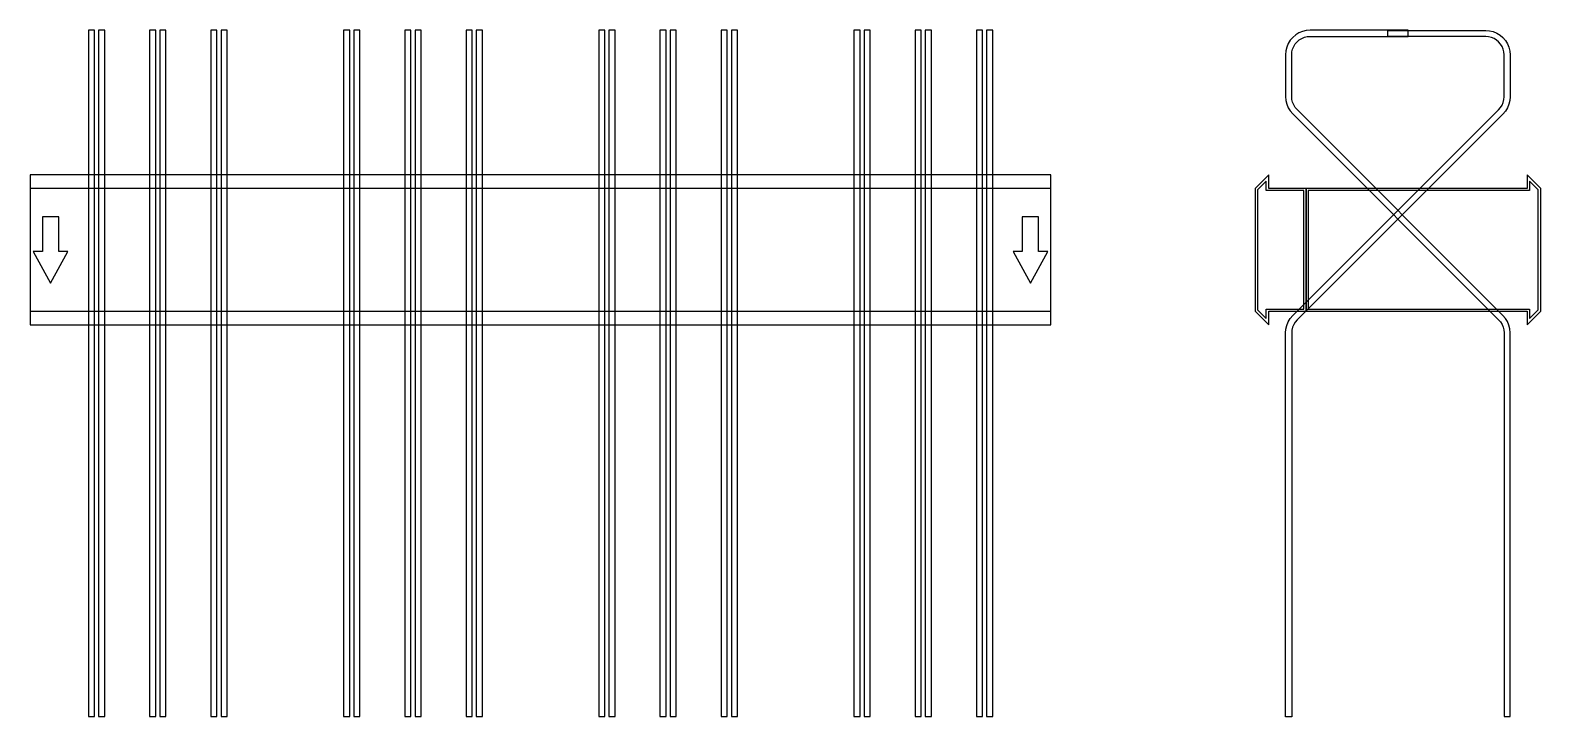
# Model space of a CAD drawing. Extents: x 0 to 1480, y -457 to 215.
import ezdxf

# ---------------------------------------------------------------- set-up
doc = ezdxf.new("R2010")
doc.units = 0
doc.layers.add('Halfen', color=7, linetype='CONTINUOUS')

msp = doc.modelspace()

# ---------------------------------------------------------------- linework, layer by layer
at = {"layer": 'Halfen', "color": 7}
for points in [[(63, -457.177), (63, 215.147), (57, 215.147), (57, -457.177)], [(73, -457.177), (73, 215.147), (67, 215.147), (67, -457.177)], [(123, -457.177), (123, 215.147), (117, 215.147), (117, -457.177)], [(133, -457.177), (133, 215.147), (127, 215.147), (127, -457.177)], [(183, -457.177), (183, 215.147), (177, 215.147), (177, -457.177)], [(193, -457.177), (193, 215.147), (187, 215.147), (187, -457.177)], [(313, -457.177), (313, 215.147), (307, 215.147), (307, -457.177)], [(323, -457.177), (323, 215.147), (317, 215.147), (317, -457.177)], [(373, -457.177), (373, 215.147), (367, 215.147), (367, -457.177)], [(383, -457.177), (383, 215.147), (377, 215.147), (377, -457.177)], [(433, -457.177), (433, 215.147), (427, 215.147), (427, -457.177)], [(443, -457.177), (443, 215.147), (437, 215.147), (437, -457.177)], [(563, -457.177), (563, 215.147), (557, 215.147), (557, -457.177)], [(573, -457.177), (573, 215.147), (567, 215.147), (567, -457.177)], [(623, -457.177), (623, 215.147), (617, 215.147), (617, -457.177)], [(633, -457.177), (633, 215.147), (627, 215.147), (627, -457.177)], [(683, -457.177), (683, 215.147), (677, 215.147), (677, -457.177)], [(693, -457.177), (693, 215.147), (687, 215.147), (687, -457.177)], [(813, -457.177), (813, 215.147), (807, 215.147), (807, -457.177)], [(823, -457.177), (823, 215.147), (817, 215.147), (817, -457.177)], [(873, -457.177), (873, 215.147), (867, 215.147), (867, -457.177)], [(883, -457.177), (883, 215.147), (877, 215.147), (877, -457.177)], [(933, -457.177), (933, 215.147), (927, 215.147), (927, -457.177)], [(943, -457.177), (943, 215.147), (937, 215.147), (937, -457.177)], [(1450, -457.177), (1450, -81.213), (1449.705, -77.459), (1448.825, -73.797), (1447.384, -70.317), (1445.416, -67.106), (1442.971, -64.243), (1241.272, 137.456), (1239.438, 139.604), (1237.962, 142.012), (1236.881, 144.621), (1236.222, 147.368), (1236, 150.184), (1236, 191.147), (1236.222, 193.963), (1236.881, 196.71), (1237.962, 199.319), (1239.438, 201.728), (1241.272, 203.875), (1243.42, 205.71), (1245.828, 207.186), (1248.438, 208.266), (1251.184, 208.926), (1254, 209.147), (1350, 209.147), (1350, 215.147), (1254, 215.147), (1250.246, 214.852), (1246.584, 213.973), (1243.104, 212.532), (1239.893, 210.564), (1237.029, 208.118), (1234.584, 205.254), (1232.616, 202.043), (1231.175, 198.564), (1230.295, 194.902), (1230, 191.147), (1230, 150.184), (1230.295, 146.429), (1231.175, 142.767), (1232.616, 139.288), (1234.584, 136.077), (1237.029, 133.213), (1438.728, -68.485), (1440.562, -70.633), (1442.038, -73.041), (1443.119, -75.651), (1443.778, -78.397), (1444, -81.213), (1444, -457.177)], [(1230, -457.324), (1230, -81.361), (1230.295, -77.606), (1231.175, -73.944), (1232.616, -70.465), (1234.584, -67.254), (1237.029, -64.39), (1438.728, 137.308), (1440.562, 139.456), (1442.038, 141.865), (1443.119, 144.474), (1443.778, 147.221), (1444, 150.036), (1444, 191), (1443.778, 193.816), (1443.119, 196.562), (1442.038, 199.172), (1440.562, 201.58), (1438.728, 203.728), (1436.58, 205.562), (1434.172, 207.038), (1431.562, 208.119), (1428.816, 208.778), (1426, 209), (1330, 209), (1330, 215), (1426, 215), (1429.754, 214.705), (1433.416, 213.825), (1436.896, 212.384), (1440.107, 210.416), (1442.971, 207.971), (1445.416, 205.107), (1447.384, 201.896), (1448.825, 198.416), (1449.705, 194.754), (1450, 191), (1450, 150.036), (1449.705, 146.282), (1448.825, 142.62), (1447.384, 139.141), (1445.416, 135.929), (1442.971, 133.066), (1241.272, -68.633), (1239.438, -70.78), (1237.962, -73.189), (1236.881, -75.798), (1236.222, -78.545), (1236, -81.361), (1236, -457.324)], [(0, -73.5), (1000, -73.5), (1000, 73.5), (0, 73.5)], [(0, -60), (1000, -60), (1000, 60), (0, 60)], [(1250, -60), (1250, 60), (1213.5, 60), (1213.5, 73.5), (1200, 60), (1200, -60), (1213.5, -73.5), (1213.5, -60)], [(1248, -58), (1248, 58), (1211, 58), (1211, 67.25), (1202.5, 58.75), (1202.5, -58.75), (1211, -67.25), (1211, -58)], [(1480, -60), (1480, 60), (1466.5, 73.5), (1466.5, 60), (1250, 60), (1250, -60), (1466.5, -60), (1466.5, -73.5)], [(1477.5, -58.75), (1477.5, 58.75), (1469, 67.25), (1469, 58), (1252, 58), (1252, -58), (1469, -58), (1469, -67.25)], [(20, -32.5), (37, -1.5), (28, -1.5), (28, 32.5), (12, 32.5), (12, -1.5), (3, -1.5)], [(980, -32.5), (997, -1.5), (988, -1.5), (988, 32.5), (972, 32.5), (972, -1.5), (963, -1.5)]]:
    msp.add_lwpolyline(points, close=True, dxfattribs=at)

doc.saveas('drawing.dxf')
